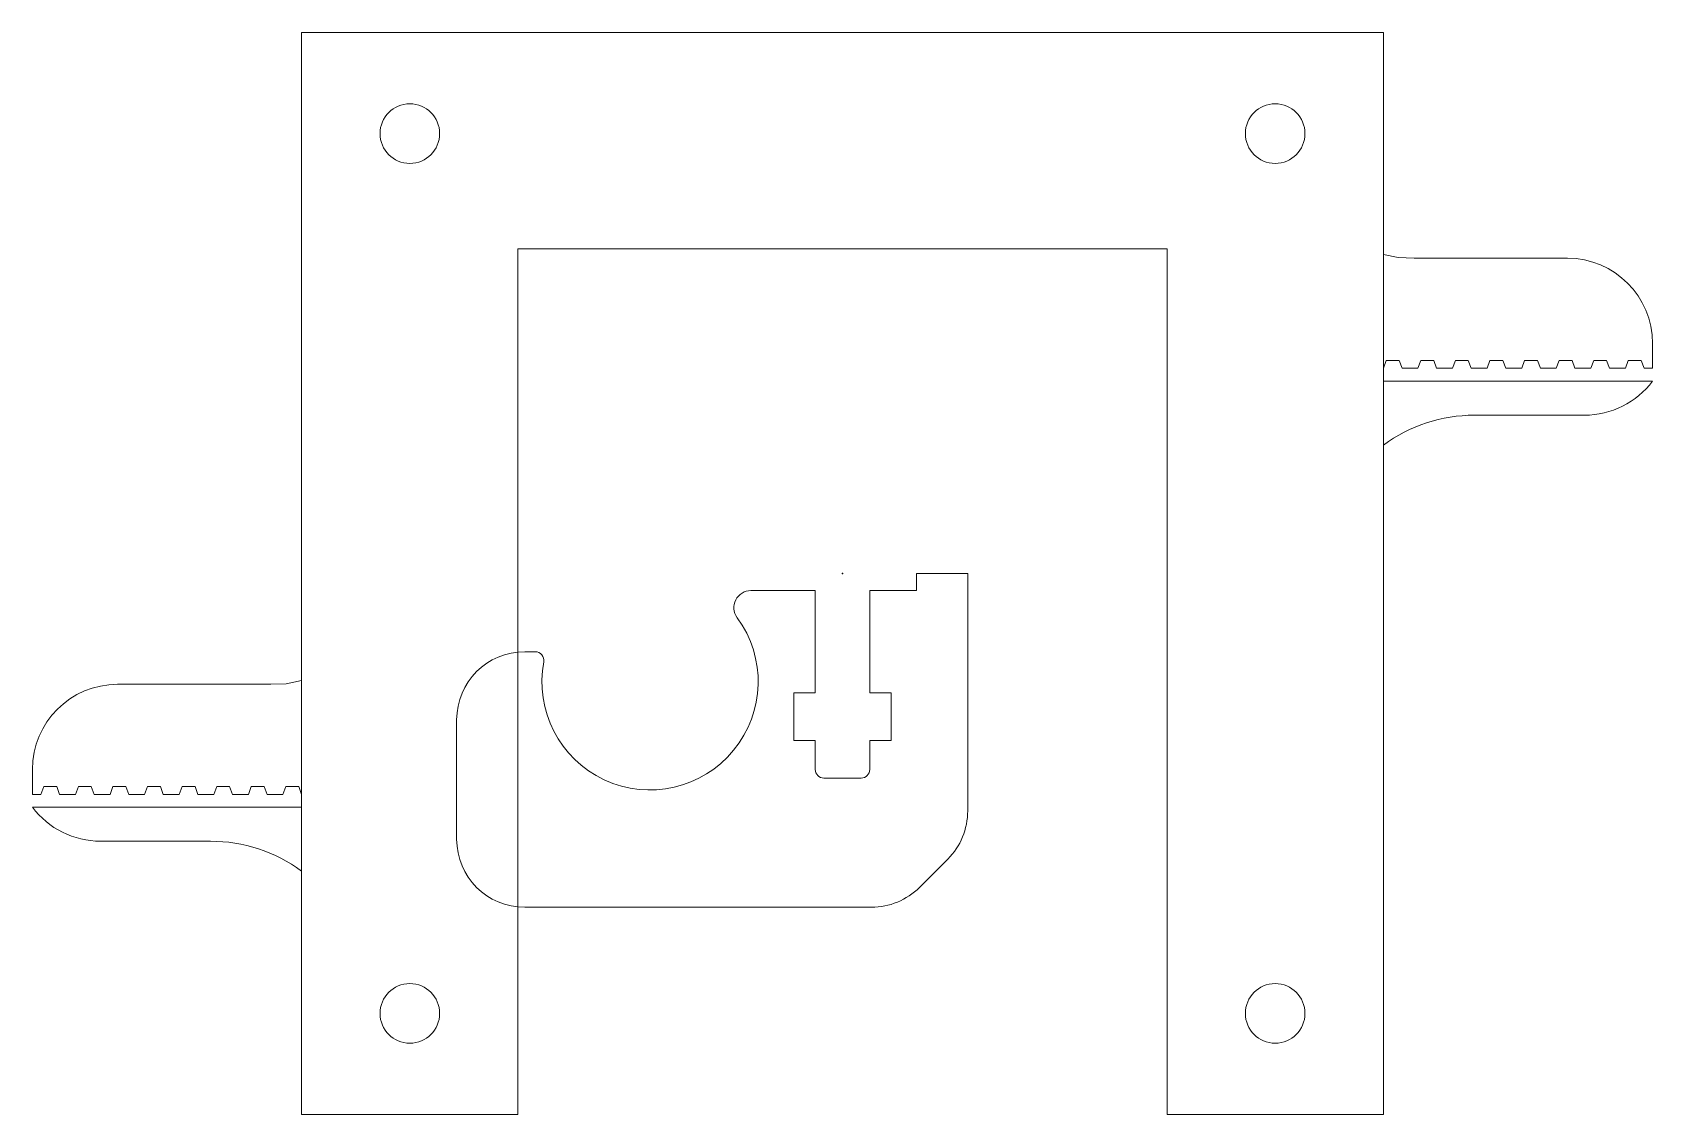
# Model space of a CAD drawing. Header units: millimetres. Extents: x -47.6 to 47.6, y -31.8 to 31.8.
import ezdxf

# ---------------------------------------------------------------- set-up
doc = ezdxf.new("R2010")
doc.units = ezdxf.units.MM
doc.header["$PDSIZE"] = -1
doc.layers.get('0').update_dxf_attribs({"linetype": 'CONTINUOUS'})
for name, color, linetype, lineweight in [('bushing_clamp', 7, 'CONTINUOUS', 0), ('x_carriage_clip', 7, 'CONTINUOUS', 0), ('x_carriage_spacer', 7, 'CONTINUOUS', 0)]:
    doc.layers.add(name, color=color, linetype=linetype, lineweight=lineweight)

msp = doc.modelspace()

# ---------------------------------------------------------------- linework, layer by layer
msp.add_point((0, 0))
at = {"layer": 'bushing_clamp', "color": 7, "linetype": 'CONTINUOUS'}
for p, q in [((4.35, -1), (4.35, 0)), ((4.35, 0), (7.35, 0)), ((7.35, 0), (7.35, -13.931)), ((-5.375, -1), (-1.6, -1)), ((-1.6, -1), (-1.6, -7)), ((1.6, -7), (1.6, -1)), ((1.6, -1), (4.35, -1)), ((-18.65, -4.587), (-18.033, -4.587)), ((-1.6, -7), (-2.86, -7)), ((-2.86, -7), (-2.86, -9.8)), ((2.86, -7), (1.6, -7)), ((2.86, -9.8), (2.86, -7)), ((-22.65, -15.588), (-22.65, -8.588)), ((-2.86, -9.8), (-1.6, -9.8)), ((-1.6, -9.8), (-1.6, -11.5)), ((1.6, -11.5), (1.6, -9.8)), ((1.6, -9.8), (2.86, -9.8)), ((-1.1, -12), (1.1, -12)), ((6.178, -16.759), (4.522, -18.416)), ((1.693, -19.587), (-18.65, -19.587))]:
    msp.add_line(p, q, dxfattribs=at)
for centre, radius, start, end in [((-5.375, -2), 1, 90, 216.28746), ((-11.3, -6.35), 6.35, 169.37929, 36.28746), ((-18.65, -8.588), 4, 90, 180), ((-18.033, -5.088), 0.5, 349.37929, 90), ((-1.1, -11.5), 0.5, 180, 270), ((1.1, -11.5), 0.5, 270, 0), ((3.35, -13.931), 4, 315, 0), ((-18.65, -15.588), 4, 180, 270), ((1.693, -15.588), 4, 270, 315)]:
    msp.add_arc(centre, radius, start, end, dxfattribs=at)
at = {"layer": 'x_carriage_clip', "color": 7, "linetype": 'CONTINUOUS'}
for p, q in [((-31.75, -6.278), (-31.75, 31.75)), ((-31.75, 31.75), (31.75, 31.75)), ((31.75, 31.75), (31.75, 18.722)), ((19.05, 19.05), (-19.05, 19.05)), ((-19.05, 19.05), (-19.05, -31.75)), ((19.05, -31.75), (19.05, 19.05)), ((33.551, 18.5), (42.555, 18.5)), ((47.555, 13.5), (47.555, 12.04)), ((31.917, 12.5), (31.75, 12.04)), ((32.677, 12.5), (31.917, 12.5)), ((32.845, 12.04), (32.677, 12.5)), ((33.947, 12.5), (33.78, 12.04)), ((34.707, 12.5), (33.947, 12.5)), ((34.875, 12.04), (34.707, 12.5)), ((35.977, 12.5), (35.81, 12.04)), ((36.737, 12.5), (35.977, 12.5)), ((36.905, 12.04), (36.737, 12.5)), ((38.007, 12.5), (37.84, 12.04)), ((38.767, 12.5), (38.007, 12.5)), ((38.935, 12.04), (38.767, 12.5)), ((40.037, 12.5), (39.87, 12.04)), ((40.797, 12.5), (40.037, 12.5)), ((40.965, 12.04), (40.797, 12.5)), ((42.067, 12.5), (41.9, 12.04)), ((42.827, 12.5), (42.067, 12.5)), ((42.995, 12.04), (42.827, 12.5)), ((44.097, 12.5), (43.93, 12.04)), ((44.857, 12.5), (44.097, 12.5)), ((45.025, 12.04), (44.857, 12.5)), ((46.127, 12.5), (45.96, 12.04)), ((46.887, 12.5), (46.127, 12.5)), ((47.055, 12.04), (46.887, 12.5)), ((31.75, 12.04), (31.75, 11.29)), ((33.78, 12.04), (32.845, 12.04)), ((35.81, 12.04), (34.875, 12.04)), ((37.84, 12.04), (36.905, 12.04)), ((39.87, 12.04), (38.935, 12.04)), ((41.9, 12.04), (40.965, 12.04)), ((43.93, 12.04), (42.995, 12.04)), ((45.96, 12.04), (45.025, 12.04)), ((47.555, 12.04), (47.055, 12.04)), ((31.75, 11.29), (47.555, 11.29)), ((43.555, 9.29), (37.095, 9.29)), ((31.75, 7.531), (31.75, -31.75)), ((-42.555, -6.5), (-33.551, -6.5)), ((-47.555, -12.96), (-47.555, -11.5)), ((-47.055, -12.96), (-47.555, -12.96)), ((-46.887, -12.5), (-47.055, -12.96)), ((-46.127, -12.5), (-46.887, -12.5)), ((-45.96, -12.96), (-46.127, -12.5)), ((-45.025, -12.96), (-45.96, -12.96)), ((-44.857, -12.5), (-45.025, -12.96)), ((-44.097, -12.5), (-44.857, -12.5)), ((-43.93, -12.96), (-44.097, -12.5)), ((-42.995, -12.96), (-43.93, -12.96)), ((-42.827, -12.5), (-42.995, -12.96)), ((-42.067, -12.5), (-42.827, -12.5)), ((-41.9, -12.96), (-42.067, -12.5)), ((-40.965, -12.96), (-41.9, -12.96)), ((-40.797, -12.5), (-40.965, -12.96)), ((-40.037, -12.5), (-40.797, -12.5)), ((-39.87, -12.96), (-40.037, -12.5)), ((-38.935, -12.96), (-39.87, -12.96)), ((-38.767, -12.5), (-38.935, -12.96)), ((-38.007, -12.5), (-38.767, -12.5)), ((-37.84, -12.96), (-38.007, -12.5)), ((-36.905, -12.96), (-37.84, -12.96)), ((-36.737, -12.5), (-36.905, -12.96)), ((-35.977, -12.5), (-36.737, -12.5)), ((-35.81, -12.96), (-35.977, -12.5)), ((-34.875, -12.96), (-35.81, -12.96)), ((-34.707, -12.5), (-34.875, -12.96)), ((-33.947, -12.5), (-34.707, -12.5)), ((-33.78, -12.96), (-33.947, -12.5)), ((-32.845, -12.96), (-33.78, -12.96)), ((-32.677, -12.5), (-32.845, -12.96)), ((-31.917, -12.5), (-32.677, -12.5)), ((-31.75, -12.96), (-31.917, -12.5)), ((-31.75, -13.71), (-31.75, -12.96)), ((-47.555, -13.71), (-31.75, -13.71)), ((-37.095, -15.71), (-43.555, -15.71)), ((-31.75, -31.75), (-31.75, -17.469)), ((-19.05, -31.75), (-31.75, -31.75)), ((31.75, -31.75), (19.05, -31.75))]:
    msp.add_line(p, q, dxfattribs=at)
for points in [[(31.75, 18.722), (32.623, 18.534), (33.551, 18.5)], [(-33.551, -6.5), (-32.65, -6.469), (-31.75, -6.278)]]:
    msp.add_lwpolyline(points, dxfattribs=at)
for centre in [(-25.4, 25.813), (25.4, 25.813), (-25.4, -25.813), (25.4, -25.813)]:
    msp.add_circle(centre, 1.75, dxfattribs=at)
for centre, radius, start, end in [((42.555, 13.5), 5, 0, 90), ((43.555, 14.29), 5, 270, 323.1301), ((37.095, 0.29), 9, 90, 126.43536), ((-42.555, -11.5), 5, 90, 180), ((-43.555, -10.71), 5, 216.8699, 270), ((-37.095, -24.71), 9, 53.56464, 90)]:
    msp.add_arc(centre, radius, start, end, dxfattribs=at)
at = {"layer": 'x_carriage_spacer', "color": 7, "linetype": 'CONTINUOUS'}
for p, q in [((-31.75, 31.75), (31.75, 31.75)), ((-31.75, -31.75), (-31.75, 31.75)), ((31.75, 31.75), (31.75, -31.75)), ((19.05, 19.05), (-19.05, 19.05)), ((-19.05, 19.05), (-19.05, -31.75)), ((19.05, -31.75), (19.05, 19.05)), ((-19.05, -31.75), (-31.75, -31.75)), ((31.75, -31.75), (19.05, -31.75))]:
    msp.add_line(p, q, dxfattribs=at)
for centre in [(-25.4, 25.813), (25.4, 25.813), (-25.4, -25.813), (25.4, -25.813)]:
    msp.add_circle(centre, 1.75, dxfattribs=at)

doc.saveas('drawing.dxf')
